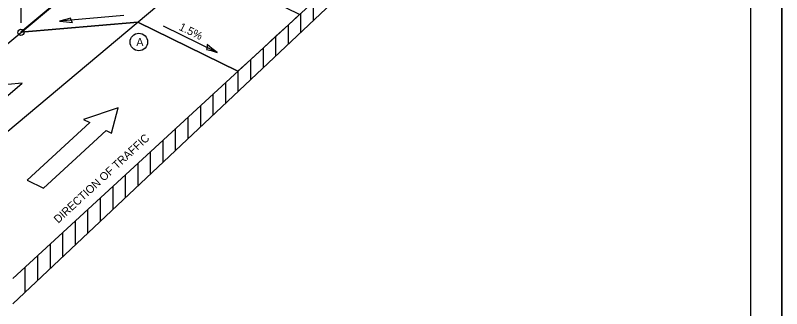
# Model space of a CAD drawing. Extents: x 1875357 to 1890680, y 2257528 to 2269761.
# Drawn here: x 1881546 to 1882157, y 2263131 to 2263365 of the extents above; entities that cross this region are included whole.
import ezdxf

# ---------------------------------------------------------------- set-up
doc = ezdxf.new("R2010")
doc.units = 0
for name, color, linetype in [('Design_PR_EOP', 7, 'Continuous'), ('Design_PR_Roadway Dimensions', 7, 'Continuous'), ('Design_PR_Roadway Notes', 7, 'Continuous'), ('Level 24', 7, 'Continuous'), ('Lighting_EX_Above Ground Items', 7, 'Continuous'), ('Removal_Bituminous', 7, 'Continuous'), ('Sheets_50 Reference Boundary', 7, 'Continuous'), ('Sheets_General Details', 7, 'Continuous')]:
    doc.layers.add(name, color=color, linetype=linetype)

msp = doc.modelspace()

# ---------------------------------------------------------------- linework, layer by layer
at = {"layer": 'Design_PR_EOP'}
for p, q in [((1881359.37, 2263191.03), (1881792.17, 2263554.19)), ((1881452.52, 2263199.13), (1881834.12, 2263519.33)), ((1881543.64, 2263154.58), (1881825.17, 2263413.85)), ((1881543.64, 2263134.33), (1881825.17, 2263399.95)), ((1881783.64, 2263360.77), (1881783.64, 2263375.61)), ((1881773.64, 2263351.34), (1881773.64, 2263366.4)), ((1881643.32, 2263359.23), (1881550.18, 2263351.13)), ((1881723.37, 2263320.1), (1881643.32, 2263359.23)), ((1881763.64, 2263341.9), (1881763.64, 2263357.19)), ((1881753.64, 2263332.47), (1881753.64, 2263347.98)), ((1881743.64, 2263323.03), (1881743.64, 2263338.77)), ((1881733.64, 2263313.6), (1881733.64, 2263329.56)), ((1881723.64, 2263304.16), (1881723.64, 2263320.35)), ((1881713.64, 2263294.73), (1881713.64, 2263311.14)), ((1881703.64, 2263285.29), (1881703.64, 2263301.93)), ((1881693.64, 2263275.86), (1881693.64, 2263292.72)), ((1881683.64, 2263266.42), (1881683.64, 2263283.51)), ((1881673.64, 2263256.99), (1881673.64, 2263274.31)), ((1881663.64, 2263247.55), (1881663.64, 2263265.09)), ((1881653.64, 2263238.12), (1881653.64, 2263255.89)), ((1881643.64, 2263228.68), (1881643.64, 2263246.67)), ((1881633.64, 2263219.25), (1881633.64, 2263237.47)), ((1881623.64, 2263209.81), (1881623.64, 2263228.26)), ((1881613.64, 2263200.38), (1881613.64, 2263219.05)), ((1881603.64, 2263190.94), (1881603.64, 2263209.84)), ((1881593.64, 2263181.51), (1881593.64, 2263200.63)), ((1881583.64, 2263172.07), (1881583.64, 2263191.42)), ((1881573.64, 2263162.64), (1881573.64, 2263182.21)), ((1881563.64, 2263153.2), (1881563.64, 2263173)), ((1881553.64, 2263143.77), (1881553.64, 2263163.79))]:
    msp.add_line(p, q, dxfattribs=at)
at = {"layer": 'Design_PR_Roadway Dimensions'}
for p, q in [((1881550.18, 2263520.33), (1881550.18, 2263358.63)), ((1881632.38, 2263364.55), (1881581.04, 2263360.09)), ((1881706.91, 2263335.1), (1881663.97, 2263356.1))]:
    msp.add_line(p, q, dxfattribs=at)
at = {"layer": 'Design_PR_Roadway Notes'}
for centre, radius in [((1881550.17, 2263351.13), 2.5), ((1881644.3, 2263343.38), 7)]:
    msp.add_circle(centre, radius, dxfattribs=at)
at = {"layer": 'Level 24'}
for points in [[(1881591.18, 2263358.87), (1881590.21, 2263360.71), (1881589.73, 2263362.52), (1881585.95, 2263361.38), (1881581.04, 2263360.09), (1881586.44, 2263359.58)], [(1881698.84, 2263341.38), (1881698.73, 2263339.29), (1881698.2, 2263337.5), (1881702.03, 2263336.52), (1881706.91, 2263335.1), (1881702.54, 2263338.32)]]:
    msp.add_lwpolyline(points, close=True, dxfattribs=at)
at = {"layer": 'Lighting_EX_Above Ground Items'}
for points in [[(1881472.88, 2263252.66), (1881501.1, 2263260.9), (1881496.1, 2263263.58), (1881551.14, 2263310.53), (1881527.97, 2263308.51), (1881511.23, 2263294.24), (1881483.33, 2263270.44), (1881479.02, 2263272.76), (1881472.88, 2263252.66)], [(1881568.05, 2263226.65), (1881591.11, 2263247.89), (1881618.08, 2263272.72), (1881622.48, 2263270.57), (1881627.84, 2263290.89), (1881599.96, 2263281.59), (1881605.06, 2263279.09), (1881555.03, 2263233.01), (1881568.05, 2263226.65)]]:
    msp.add_lwpolyline(points, dxfattribs=at)
at = {"layer": 'Removal_Bituminous'}
msp.add_lwpolyline([(1881643.33, 2263428.53), (1881642.75, 2263428.81), (1881642.75, 2263428.81), (1881550.17, 2263351.13), (1881550.18, 2263351.13), (1881643.32, 2263359.23), (1881723.37, 2263320.1), (1881723.37, 2263320.1), (1881733.64, 2263329.56), (1881733.64, 2263329.56), (1881733.64, 2263329.56), (1881743.64, 2263338.77), (1881743.64, 2263338.77), (1881743.65, 2263338.77), (1881753.64, 2263347.98), (1881763.64, 2263357.19), (1881772.52, 2263365.37), (1881772.52, 2263365.37), (1881643.33, 2263428.53)], dxfattribs=at)
at = {"layer": 'Sheets_50 Reference Boundary'}
msp.add_lwpolyline([(1880557.4, 2263793.54), (1882132.4, 2263793.54), (1882132.4, 2262793.55), (1880557.4, 2262793.55)], close=True, dxfattribs=at)
at = {"layer": 'Sheets_General Details'}
for p, q in [((1882157.4, 2262718.55), (1882157.4, 2263818.55)), ((1882157.4, 2263818.55), (1882157.4, 2262718.55))]:
    msp.add_line(p, q, dxfattribs=at)
msp.add_lwpolyline([(1880557.4, 2263793.55), (1882132.4, 2263793.55), (1882132.4, 2262743.55), (1880557.4, 2262743.55)], close=True, dxfattribs=at)

# ---------------------------------------------------------------- texts
at = {"layer": 'Design_PR_Roadway Notes'}
for s, rotation, p in [('1.5%', 333.94711, (1881675.69, 2263353.35)), ('DIRECTION OF TRAFFIC', 42.64375, (1881579.88, 2263198.32))]:
    msp.add_text(s, height=6.4, rotation=rotation, dxfattribs=at).set_placement(p)
msp.add_text('A', height=6.4, dxfattribs=at).set_placement((1881642.24, 2263340.18))

doc.saveas('drawing.dxf')
